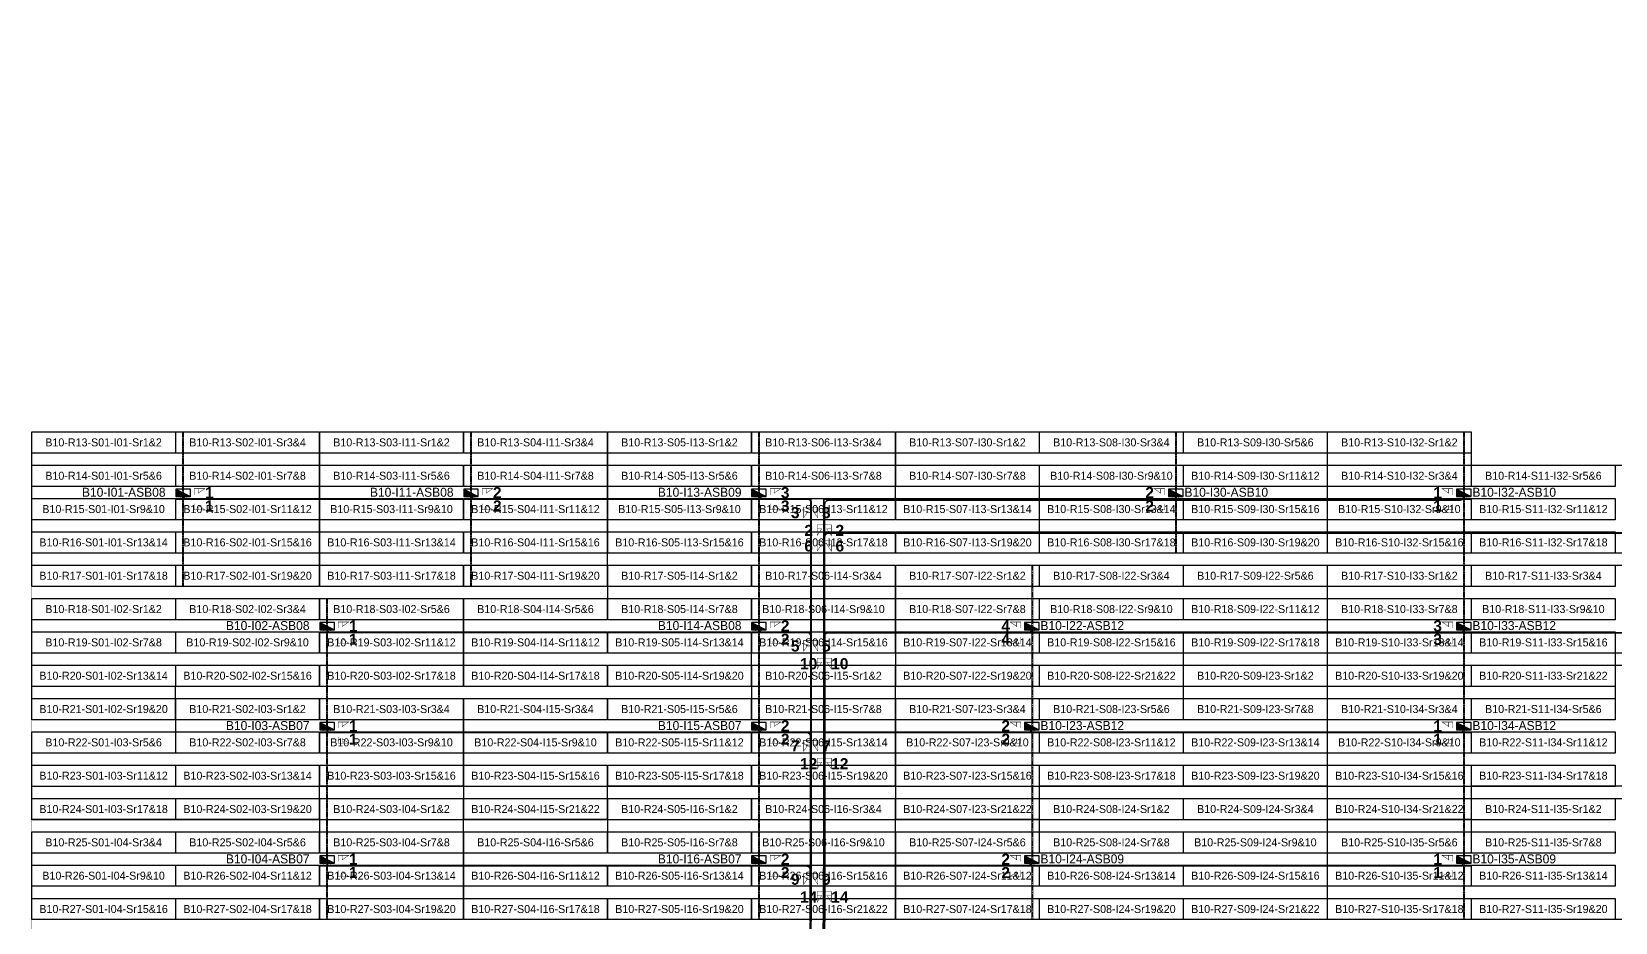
# Model space of a CAD drawing. Header units: metres. Extents: x 530797 to 531361, y 2674572 to 2674944.
# Drawn here: x 530797.1 to 531153.4, y 2674743.7 to 2674944.1 of the extents above; entities that cross this region are included whole.
import ezdxf
from ezdxf.enums import TextEntityAlignment as Align

# ---------------------------------------------------------------- set-up
doc = ezdxf.new("R2010")
doc.units = ezdxf.units.M
doc.linetypes.add('CENTER', pattern=[2, 1.25, -0.25, 0.25, -0.25])
doc.layers.add('Boundary-12.5 MW Block', color=6, linetype='Continuous', lineweight=9)
doc.layers.add('PILE', color=1, linetype='Continuous', lineweight=15)
for name, color, linetype in [('DC Trench BL-10', 40, 'Continuous'), ('E-Inverter Grouping', 2, 'Continuous'), ('Inverter Block-10', 7, 'Continuous'), ('LT Cable(AG) INV to LT Panel BL-10', 2, 'Continuous'), ('Messenger Wire Block-10 (Master Path)', 30, 'Continuous'), ('Messenger Wire Block-10 (MW Path)', 191, 'Continuous'), ('Messenger Wire Exc Link', 7, 'Continuous'), ('MMS Table Block-10', 8, 'Continuous'), ('Plan Line - DC BL-10', 40, 'Continuous'), ('Section Marking BL-10', 2, 'Continuous')]:
    doc.layers.add(name, color=color, linetype=linetype)
doc.styles.add('BoldTextStyle', font='arialbd.ttf')
doc.styles.get("Standard").update_dxf_attribs({"font": 'Adani Regular.ttf'})

# ---------------------------------------------------------------- blocks, each defined once
blk = doc.blocks.new('MMS Table (32.292 x 4.788)')
at = {"color": 0}
blk.add_lwpolyline([(0, -0.002), (0, 4.786), (32.292, 4.786), (32.292, -0.002)], close=True, dxfattribs=at)
at = {"color": 7}
blk.add_attdef('ID1', text='', height=1.8, dxfattribs=at).set_placement((16.146, 2.392), align=Align.MIDDLE_CENTER)
blk = doc.blocks.new('Inverter Block')
h = blk.add_hatch(color=0)
h.dxf.hatch_style = 1
h.paths.add_polyline_path([(-1.46, 2.27), (-1.46, 0.85), (1.46, 0.85)])
at = {"color": 0}
blk.add_lwpolyline([(1.46, 2.27), (-1.46, 2.27), (-1.46, 0.85), (1.46, 0.85)], close=True, dxfattribs=at)
blk.add_lwpolyline([(-1.46, 2.27), (1.46, 0.85)], dxfattribs=at)
at = {"layer": 'PILE'}
for centre in [(-0.61, 0.85), (0.61, 0.85)]:
    blk.add_circle(centre, 0.156, dxfattribs=at)
at = {"color": 7}
blk.add_attdef('ID', (-1.46, 3.01), '', height=1.8, dxfattribs=at)

msp = doc.modelspace()

# ---------------------------------------------------------------- linework, layer by layer
at = {"layer": 'Boundary-12.5 MW Block', "const_width": 0.05}
msp.add_lwpolyline([(531268.32, 2674781.79), (531185.74, 2674781.79), (531185.74, 2674579.29), (531088.56, 2674579.29), (531088.56, 2674571.79), (530797.14, 2674571.79), (530797.14, 2674854.08), (531120.96, 2674854.08), (531120.96, 2674846.58), (531185.74, 2674846.58), (531263.42, 2674846.58), (531263.42, 2674944.08), (531328.1, 2674944.08), (531328.1, 2674914.08), (531360.49, 2674914.08), (531360.49, 2674781.79)], close=True, dxfattribs=at)
at = {"layer": 'DC Trench BL-10', "color": 40, "const_width": 0.15}
for points in [[(530831.31, 2674854.08), (530831.02, 2674854.08), (530831.02, 2674819.29), (530831.31, 2674819.29)], [(530831.31, 2674854.08), (530831.02, 2674854.08), (530831.02, 2674819.29), (530831.31, 2674819.29)], [(530896.1, 2674854.08), (530895.8, 2674854.08), (530895.8, 2674819.29), (530896.1, 2674819.29)], [(530896.1, 2674854.08), (530895.8, 2674854.08), (530895.8, 2674819.29), (530896.1, 2674819.29)], [(530960.88, 2674854.08), (530960.58, 2674854.08), (530960.58, 2674744.29), (530960.88, 2674744.29)], [(530960.88, 2674854.08), (530960.58, 2674854.08), (530960.58, 2674744.29), (530960.88, 2674744.29)], [(531054.68, 2674854.08), (531054.38, 2674854.08), (531054.38, 2674826.79), (531054.68, 2674826.79)], [(531054.68, 2674854.08), (531054.38, 2674854.08), (531054.38, 2674826.79), (531054.68, 2674826.79)], [(531119.47, 2674854.08), (531119.17, 2674854.08), (531119.17, 2674744.29), (531119.47, 2674744.29)], [(531119.47, 2674854.08), (531119.17, 2674854.08), (531119.17, 2674744.29), (531119.47, 2674744.29)], [(531022.39, 2674824.08), (531022.09, 2674824.08), (531022.09, 2674744.29), (531022.39, 2674744.29)], [(531022.39, 2674824.08), (531022.09, 2674824.08), (531022.09, 2674744.29), (531022.39, 2674744.29)], [(530863.71, 2674816.58), (530863.41, 2674816.58), (530863.41, 2674744.29), (530863.71, 2674744.29)], [(530863.71, 2674816.58), (530863.41, 2674816.58), (530863.41, 2674744.29), (530863.71, 2674744.29)]]:
    msp.add_lwpolyline(points, close=True, dxfattribs=at)
at = {"layer": 'E-Inverter Grouping', "color": 3}
for points in [[(530861.82, 2674819.29), (530797.14, 2674819.29), (530797.14, 2674854.08), (530861.82, 2674854.08)], [(530926.6, 2674819.29), (530861.92, 2674819.29), (530861.92, 2674854.08), (530926.6, 2674854.08)], [(530926.7, 2674826.79), (530926.7, 2674854.08), (530991.39, 2674854.08), (530991.39, 2674839.08), (531023.78, 2674839.08), (531023.78, 2674826.79)], [(531088.56, 2674826.79), (531023.88, 2674826.79), (531023.88, 2674841.79), (530991.49, 2674841.79), (530991.49, 2674854.08), (531088.56, 2674854.08)], [(531088.66, 2674854.08), (531120.96, 2674854.08), (531120.96, 2674846.58), (531185.74, 2674846.58), (531185.74, 2674826.79), (531088.66, 2674826.79)], [(530926.7, 2674816.58), (530926.7, 2674824.08), (530991.39, 2674824.08), (530991.39, 2674804.29), (530959, 2674804.29), (530959, 2674796.79), (530894.31, 2674796.79), (530894.31, 2674816.58)], [(530797.14, 2674816.58), (530894.21, 2674816.58), (530894.21, 2674796.79), (530829.43, 2674796.79), (530829.43, 2674789.29), (530797.14, 2674789.29)], [(530894.21, 2674794.08), (530894.21, 2674774.29), (530861.82, 2674774.29), (530861.82, 2674766.79), (530797.14, 2674766.79), (530797.14, 2674786.58), (530829.53, 2674786.58), (530829.53, 2674794.08)], [(530861.92, 2674764.08), (530861.92, 2674771.58), (530894.21, 2674771.58), (530894.21, 2674744.29), (530797.14, 2674744.29), (530797.14, 2674764.08)]]:
    msp.add_lwpolyline(points, close=True, dxfattribs=at)
at = {"layer": 'E-Inverter Grouping'}
for points in [[(531088.56, 2674804.29), (531056.17, 2674804.29), (531056.17, 2674796.79), (530991.49, 2674796.79), (530991.49, 2674824.08), (531088.56, 2674824.08)], [(531185.74, 2674804.29), (531153.35, 2674804.29), (531153.35, 2674796.79), (531088.66, 2674796.79), (531088.66, 2674824.08), (531185.74, 2674824.08)], [(530991.39, 2674774.29), (530926.6, 2674774.29), (530926.6, 2674766.79), (530894.31, 2674766.79), (530894.31, 2674794.08), (530959.1, 2674794.08), (530959.1, 2674801.58), (530991.39, 2674801.58)], [(531088.56, 2674774.29), (531023.78, 2674774.29), (531023.78, 2674766.79), (530991.49, 2674766.79), (530991.49, 2674794.08), (531056.27, 2674794.08), (531056.27, 2674801.58), (531088.56, 2674801.58)], [(531185.74, 2674774.29), (531120.96, 2674774.29), (531120.96, 2674766.79), (531088.66, 2674766.79), (531088.66, 2674794.08), (531153.45, 2674794.08), (531153.45, 2674801.58), (531185.74, 2674801.58)], [(530991.39, 2674744.29), (530894.31, 2674744.29), (530894.31, 2674764.08), (530926.7, 2674764.08), (530926.7, 2674771.58), (530991.39, 2674771.58)], [(531088.56, 2674744.29), (530991.49, 2674744.29), (530991.49, 2674764.08), (531023.88, 2674764.08), (531023.88, 2674771.58), (531088.56, 2674771.58)], [(531185.74, 2674744.29), (531088.66, 2674744.29), (531088.66, 2674764.08), (531121.06, 2674764.08), (531121.06, 2674771.58), (531185.74, 2674771.58)]]:
    msp.add_lwpolyline(points, close=True, dxfattribs=at)
at = {"layer": 'LT Cable(AG) INV to LT Panel BL-10'}
for points in [[(530984.14, 2674725.64), (530981.45, 2674725.64, -0.167728), (530980.9, 2674725.83), (530979.45, 2674726.97, 0.103275), (530979.09, 2674727.04), (530973.3, 2674727.04, -0.414214), (530972.4, 2674727.94), (530972.4, 2674743.29, -0.021393), (530972.41, 2674743.37), (530972.45, 2674743.87, 0.021393), (530972.45, 2674743.95), (530972.45, 2674838.04, 0.414214), (530971.55, 2674838.94), (530832.07, 2674838.94, -0.414214), (530831.17, 2674839.84), (530831.17, 2674840.23)], [(530984.14, 2674725.67), (530981.46, 2674725.67, -0.167571), (530980.9, 2674725.86), (530979.46, 2674726.99, 0.103275), (530979.1, 2674727.07), (530973.33, 2674727.07, -0.414214), (530972.43, 2674727.97), (530972.43, 2674743.29, -0.021393), (530972.43, 2674743.36), (530972.48, 2674743.87, 0.021393), (530972.48, 2674743.95), (530972.48, 2674838.07, 0.414214), (530971.58, 2674838.97), (530896.85, 2674838.97, -0.414214), (530895.95, 2674839.87), (530895.95, 2674840.23)], [(530982.14, 2674725.69), (530981.47, 2674725.69, -0.167415), (530980.91, 2674725.88), (530979.46, 2674727.02, 0.103275), (530979.1, 2674727.09), (530973.35, 2674727.09, -0.414214), (530972.45, 2674727.99), (530972.45, 2674743.29, -0.021393), (530972.46, 2674743.36), (530972.5, 2674743.87, 0.021393), (530972.5, 2674743.95), (530972.5, 2674838.09, 0.414214), (530971.6, 2674838.99), (530961.63, 2674838.99, -0.414214), (530960.73, 2674839.89), (530960.73, 2674840.23)], [(530984.14, 2674725.59), (530981.44, 2674725.59, -0.168044), (530980.88, 2674725.78), (530979.44, 2674726.92, 0.103275), (530979.08, 2674726.99), (530973.25, 2674726.99, -0.414214), (530972.35, 2674727.89), (530972.35, 2674743.29, -0.021393), (530972.36, 2674743.37), (530972.4, 2674743.87, 0.021393), (530972.4, 2674743.95), (530972.4, 2674807.99, 0.414214), (530971.5, 2674808.89), (530864.46, 2674808.89, -0.414214), (530863.56, 2674809.79), (530863.56, 2674810.23)], [(530984.14, 2674725.62), (530981.44, 2674725.62, -0.167886), (530980.89, 2674725.81), (530979.45, 2674726.94, 0.103275), (530979.09, 2674727.02), (530973.28, 2674727.02, -0.414214), (530972.38, 2674727.92), (530972.38, 2674743.29, -0.021393), (530972.38, 2674743.37), (530972.43, 2674743.87, 0.021393), (530972.43, 2674743.95), (530972.43, 2674808.02, 0.414214), (530971.53, 2674808.92), (530961.63, 2674808.92, -0.414214), (530960.73, 2674809.82), (530960.73, 2674810.23)], [(530986.29, 2674725.54), (530981.42, 2674725.54, -0.168363), (530980.87, 2674725.74), (530979.43, 2674726.87, 0.103275), (530979.07, 2674726.94), (530973.2, 2674726.94, -0.414214), (530972.3, 2674727.84), (530972.3, 2674743.29, -0.021393), (530972.31, 2674743.37), (530972.35, 2674743.88, 0.021393), (530972.35, 2674743.95), (530972.35, 2674785.44, 0.414214), (530971.45, 2674786.34), (530864.46, 2674786.34, -0.414214), (530863.56, 2674787.24), (530863.56, 2674787.73)], [(530986.29, 2674725.57), (530981.43, 2674725.57, -0.168203), (530980.87, 2674725.76), (530979.44, 2674726.89, 0.103275), (530979.08, 2674726.97), (530973.23, 2674726.97, -0.414214), (530972.33, 2674727.87), (530972.33, 2674743.29, -0.021393), (530972.33, 2674743.37), (530972.38, 2674743.88, 0.021393), (530972.38, 2674743.95), (530972.38, 2674785.47, 0.414214), (530971.48, 2674786.37), (530961.63, 2674786.37, -0.414214), (530960.73, 2674787.27), (530960.73, 2674787.73)], [(530986.29, 2674725.49), (530981.41, 2674725.49, -0.168686), (530980.85, 2674725.69), (530979.42, 2674726.82, 0.103275), (530979.06, 2674726.89), (530973.15, 2674726.89, -0.414214), (530972.25, 2674727.79), (530972.25, 2674743.3, -0.021393), (530972.26, 2674743.37), (530972.3, 2674743.88, 0.021393), (530972.3, 2674743.96), (530972.3, 2674755.39, 0.414214), (530971.4, 2674756.29), (530864.46, 2674756.29, -0.414214), (530863.56, 2674757.19), (530863.56, 2674757.73)], [(530986.29, 2674725.52), (530981.42, 2674725.52, -0.168524), (530980.86, 2674725.71), (530979.43, 2674726.84, 0.103275), (530979.07, 2674726.92), (530973.18, 2674726.92, -0.414214), (530972.28, 2674727.82), (530972.28, 2674743.29, -0.021393), (530972.28, 2674743.37), (530972.33, 2674743.88, 0.021393), (530972.33, 2674743.95), (530972.33, 2674755.42, 0.414214), (530971.43, 2674756.32), (530961.63, 2674756.32, -0.414214), (530960.73, 2674757.22), (530960.73, 2674757.73)], [(530981.94, 2674725.63), (530982.33, 2674726.14, 0.164098), (530982.52, 2674726.69), (530982.52, 2674730.17, 0.214019), (530982.21, 2674730.84), (530975.5, 2674736.82, -0.214019), (530975.2, 2674737.49), (530975.2, 2674743.29, -0.0289), (530975.2, 2674743.39), (530975.26, 2674743.87, 0.0289), (530975.27, 2674743.97), (530975.27, 2674755.63, -0.414214), (530976.17, 2674756.53), (531021.24, 2674756.53, 0.414214), (531022.14, 2674757.43), (531022.14, 2674757.73)], [(530981.96, 2674725.62), (530982.36, 2674726.13, 0.164098), (530982.54, 2674726.68), (530982.54, 2674730.18, 0.214019), (530982.24, 2674730.85), (530975.53, 2674736.83, -0.214019), (530975.22, 2674737.5), (530975.22, 2674743.29, -0.0289), (530975.23, 2674743.39), (530975.29, 2674743.87, 0.0289), (530975.29, 2674743.97), (530975.29, 2674755.6, -0.414214), (530976.19, 2674756.5), (531118.42, 2674756.5, 0.414214), (531119.32, 2674757.4), (531119.32, 2674757.73)]]:
    msp.add_lwpolyline(points, format="xyb", dxfattribs=at)
at = {"layer": 'LT Cable(AG) INV to LT Panel BL-10', "color": 5}
for points in [[(530987.18, 2674726.31), (530983.72, 2674726.31, -0.414214), (530982.82, 2674727.21), (530982.82, 2674730.31, 0.214019), (530982.51, 2674730.98), (530975.8, 2674736.96, -0.214019), (530975.5, 2674737.63), (530975.5, 2674743.27, -0.0289), (530975.5, 2674743.37), (530975.56, 2674743.85, 0.0289), (530975.57, 2674743.96), (530975.57, 2674837.83, -0.414214), (530976.47, 2674838.73), (531053.63, 2674838.73, 0.414214), (531054.53, 2674839.63), (531054.53, 2674840.23)], [(530987.18, 2674726.34), (530983.74, 2674726.34, -0.414214), (530982.84, 2674727.24), (530982.84, 2674730.32, 0.214019), (530982.54, 2674730.99), (530975.83, 2674736.97, -0.214019), (530975.52, 2674737.64), (530975.52, 2674743.27, -0.0289), (530975.53, 2674743.37), (530975.59, 2674743.85, 0.0289), (530975.59, 2674743.95), (530975.59, 2674837.8, -0.414214), (530976.49, 2674838.7), (531118.42, 2674838.7, 0.414214), (531119.32, 2674839.6), (531119.32, 2674840.23)], [(530985.24, 2674726.23), (530983.62, 2674726.21, -0.414214), (530982.72, 2674727.11), (530982.72, 2674730.26, 0.214019), (530982.41, 2674730.93), (530975.7, 2674736.91, -0.214019), (530975.4, 2674737.58), (530975.4, 2674743.28, -0.0289), (530975.4, 2674743.38), (530975.46, 2674743.86, 0.0289), (530975.47, 2674743.96), (530975.47, 2674830.43, -0.414214), (530976.37, 2674831.33), (531186.69, 2674831.33, -0.140439)], [(530985.24, 2674726.25), (530983.64, 2674726.24, -0.414214), (530982.74, 2674727.14), (530982.74, 2674730.27, 0.214019), (530982.44, 2674730.94), (530975.73, 2674736.92, -0.214019), (530975.42, 2674737.59), (530975.42, 2674743.27, -0.0289), (530975.43, 2674743.38), (530975.49, 2674743.86, 0.0289), (530975.49, 2674743.96), (530975.49, 2674830.4, -0.414214), (530976.39, 2674831.3), (531186.69, 2674831.3, -0.140439)], [(530987.18, 2674726.26), (530983.67, 2674726.26, -0.414214), (530982.77, 2674727.16), (530982.77, 2674730.28, 0.214019), (530982.46, 2674730.96), (530975.75, 2674736.93, -0.214019), (530975.45, 2674737.61), (530975.45, 2674743.27, -0.0289), (530975.45, 2674743.38), (530975.51, 2674743.86, 0.0289), (530975.52, 2674743.96), (530975.52, 2674830.38, -0.414214), (530976.42, 2674831.28), (531186.68, 2674831.28, -0.140439)], [(530987.18, 2674726.29), (530983.69, 2674726.29, -0.414214), (530982.79, 2674727.19), (530982.79, 2674730.29, 0.214019), (530982.49, 2674730.97), (530975.78, 2674736.94, -0.214019), (530975.47, 2674737.62), (530975.47, 2674743.27, -0.0289), (530975.48, 2674743.37), (530975.54, 2674743.85, 0.0289), (530975.54, 2674743.96), (530975.54, 2674830.35, -0.414214), (530976.44, 2674831.25), (531186.67, 2674831.25, -0.140439)], [(530983.17, 2674726.19, -0.301586), (530982.62, 2674727.01), (530982.62, 2674730.22, 0.214019), (530982.31, 2674730.89), (530975.6, 2674736.87, -0.214019), (530975.3, 2674737.54), (530975.3, 2674743.28, -0.0289), (530975.3, 2674743.38), (530975.36, 2674743.86, 0.0289), (530975.37, 2674743.97), (530975.37, 2674808.03, -0.414214), (530976.27, 2674808.93), (531021.24, 2674808.93, 0.414214), (531022.14, 2674809.83), (531022.14, 2674810.23)], [(530983.17, 2674726.22, -0.293328), (530982.64, 2674727.04), (530982.64, 2674730.23, 0.214019), (530982.34, 2674730.9), (530975.63, 2674736.88, -0.214019), (530975.32, 2674737.55), (530975.32, 2674743.28, -0.0289), (530975.33, 2674743.38), (530975.39, 2674743.86, 0.0289), (530975.39, 2674743.97), (530975.39, 2674808, -0.414214), (530976.29, 2674808.9), (531118.42, 2674808.9, 0.414214), (531119.32, 2674809.8), (531119.32, 2674810.23)], [(530985.24, 2674726.18), (530983.57, 2674726.16, -0.414214), (530982.67, 2674727.06), (530982.67, 2674730.24, 0.214019), (530982.36, 2674730.91), (530975.65, 2674736.89, -0.214019), (530975.35, 2674737.56), (530975.35, 2674743.28, -0.0289), (530975.35, 2674743.38), (530975.41, 2674743.86, 0.0289), (530975.42, 2674743.97), (530975.42, 2674807.98, -0.414214), (530976.32, 2674808.88), (531186.71, 2674808.88, -0.140439)], [(530985.24, 2674726.2), (530983.59, 2674726.19, -0.414214), (530982.69, 2674727.09), (530982.69, 2674730.25, 0.214019), (530982.39, 2674730.92), (530975.68, 2674736.9, -0.214019), (530975.37, 2674737.57), (530975.37, 2674743.28, -0.0289), (530975.38, 2674743.38), (530975.44, 2674743.86, 0.0289), (530975.44, 2674743.96), (530975.44, 2674807.95, -0.414214), (530976.34, 2674808.85), (531186.7, 2674808.85, -0.140439)], [(530983.17, 2674726.12, -0.317911), (530982.57, 2674726.96), (530982.57, 2674730.19, 0.214019), (530982.26, 2674730.87), (530975.55, 2674736.84, -0.214019), (530975.25, 2674737.52), (530975.25, 2674743.28, -0.0289), (530975.25, 2674743.39), (530975.31, 2674743.87, 0.0289), (530975.32, 2674743.97), (530975.32, 2674785.58, -0.414214), (530976.22, 2674786.48), (531021.24, 2674786.48, 0.414214), (531022.14, 2674787.38), (531022.14, 2674787.73)], [(530983.17, 2674726.15, -0.309777), (530982.59, 2674726.99), (530982.59, 2674730.21, 0.214019), (530982.29, 2674730.88), (530975.58, 2674736.86, -0.214019), (530975.27, 2674737.53), (530975.27, 2674743.28, -0.0289), (530975.28, 2674743.39), (530975.34, 2674743.87, 0.0289), (530975.34, 2674743.97), (530975.34, 2674785.55, -0.414214), (530976.24, 2674786.45), (531118.42, 2674786.45, 0.414214), (531119.32, 2674787.35), (531119.32, 2674787.73)]]:
    msp.add_lwpolyline(points, format="xyb", dxfattribs=at)
at = {"layer": 'Messenger Wire Block-10 (Master Path)'}
for points in [[(530829.53, 2674838.88), (530972.39, 2674838.88)], [(530972.39, 2674743.91), (530972.39, 2674838.88)], [(530975.42, 2674743.91), (530975.42, 2674838.88)], [(530975.42, 2674838.88), (531120.96, 2674838.88)], [(530975.42, 2674831.38), (531186.97, 2674831.38)], [(530861.92, 2674808.88), (530972.39, 2674808.88)], [(530975.42, 2674808.88), (531186.97, 2674808.88)], [(530861.92, 2674786.38), (530972.39, 2674786.38)], [(530975.42, 2674786.38), (531120.96, 2674786.38)], [(530861.92, 2674756.38), (530972.39, 2674756.38)], [(530975.42, 2674756.38), (531120.96, 2674756.38)]]:
    msp.add_lwpolyline(points, dxfattribs=at)
at = {"layer": 'Messenger Wire Block-10 (MW Path)', "const_width": 0.1}
for points in [[(530829.53, 2674838.88), (530972.39, 2674838.88)], [(530972.64, 2674743.91), (530972.64, 2674838.88)], [(530975.17, 2674743.91), (530975.17, 2674838.88)], [(530975.42, 2674838.88), (531120.96, 2674838.88)], [(530975.42, 2674831.38), (531186.97, 2674831.38)], [(530861.92, 2674808.88), (530972.39, 2674808.88)], [(530975.42, 2674808.88), (531186.97, 2674808.88)], [(530975.67, 2674743.91), (530975.67, 2674808.88)], [(530861.92, 2674786.38), (530972.39, 2674786.38)], [(530975.42, 2674786.38), (531120.96, 2674786.38)], [(530861.92, 2674756.38), (530972.39, 2674756.38)], [(530972.14, 2674743.91), (530972.14, 2674756.38)], [(530975.42, 2674756.38), (531120.96, 2674756.38)]]:
    msp.add_lwpolyline(points, dxfattribs=at)
at = {"layer": 'Messenger Wire Exc Link'}
for points in [[(530972.34, 2674743.33), (530972.39, 2674743.91)], [(530975.35, 2674743.33), (530975.42, 2674743.91)]]:
    msp.add_lwpolyline(points, dxfattribs=at)
at = {"layer": 'Plan Line - DC BL-10', "color": 6, "linetype": 'CENTER'}
for points in [[(530831.17, 2674854.08), (530831.17, 2674819.29)], [(530895.95, 2674854.08), (530895.95, 2674819.29)], [(530960.73, 2674854.08), (530960.73, 2674744.29)], [(531054.53, 2674854.08), (531054.53, 2674826.79)], [(531119.32, 2674854.08), (531119.32, 2674744.29)], [(531022.24, 2674824.08), (531022.24, 2674744.29)], [(530863.56, 2674816.58), (530863.56, 2674744.29)]]:
    msp.add_lwpolyline(points, dxfattribs=at)
at = {"layer": 'Section Marking BL-10', "color": 94, "lineweight": 35, "true_color": 0x00a500, "const_width": 0.1}
for points in [[(530833.67, 2674839.88), (530833.67, 2674841.27), (530836.07, 2674841.27), (530834.59, 2674840.26), (530834.59, 2674841.27)], [(530898.45, 2674839.88), (530898.45, 2674841.27), (530900.85, 2674841.27), (530899.37, 2674840.26), (530899.37, 2674841.27)], [(530963.23, 2674839.88), (530963.23, 2674841.27), (530965.63, 2674841.27), (530964.15, 2674840.26), (530964.15, 2674841.27)], [(531052.03, 2674839.88), (531052.03, 2674841.27), (531049.63, 2674841.27), (531051.11, 2674840.26), (531051.11, 2674841.27)], [(531116.82, 2674839.88), (531116.82, 2674841.27), (531114.42, 2674841.27), (531115.9, 2674840.26), (531115.9, 2674841.27)], [(530833.67, 2674837.88), (530833.67, 2674836.49), (530836.07, 2674836.49), (530834.59, 2674837.5), (530834.59, 2674836.49)], [(530898.45, 2674837.88), (530898.45, 2674836.49), (530900.85, 2674836.49), (530899.37, 2674837.5), (530899.37, 2674836.49)], [(530963.23, 2674837.88), (530963.23, 2674836.49), (530965.63, 2674836.49), (530964.15, 2674837.5), (530964.15, 2674836.49)], [(530972.19, 2674837.13), (530970.8, 2674837.13), (530970.8, 2674834.73), (530971.81, 2674836.21), (530970.8, 2674836.21)], [(530972.59, 2674837.13), (530973.98, 2674837.13), (530973.98, 2674834.73), (530972.97, 2674836.21), (530973.98, 2674836.21)], [(531052.03, 2674837.88), (531052.03, 2674836.49), (531049.63, 2674836.49), (531051.11, 2674837.5), (531051.11, 2674836.49)], [(531116.82, 2674837.88), (531116.82, 2674836.49), (531114.42, 2674836.49), (531115.9, 2674837.5), (531115.9, 2674836.49)], [(530975.22, 2674833.13), (530973.83, 2674833.13), (530973.83, 2674830.73), (530974.84, 2674832.21), (530973.83, 2674832.21)], [(530975.62, 2674833.13), (530977.01, 2674833.13), (530977.01, 2674830.73), (530976, 2674832.21), (530977.01, 2674832.21)], [(530975.22, 2674829.63), (530973.83, 2674829.63), (530973.83, 2674827.23), (530974.84, 2674828.71), (530973.83, 2674828.71)], [(530975.62, 2674829.63), (530977.01, 2674829.63), (530977.01, 2674827.23), (530976, 2674828.71), (530977.01, 2674828.71)], [(530866.06, 2674809.88), (530866.06, 2674811.27), (530868.46, 2674811.27), (530866.98, 2674810.26), (530866.98, 2674811.27)], [(530963.23, 2674809.88), (530963.23, 2674811.27), (530965.63, 2674811.27), (530964.15, 2674810.26), (530964.15, 2674811.27)], [(531019.64, 2674809.88), (531019.64, 2674811.27), (531017.24, 2674811.27), (531018.72, 2674810.26), (531018.72, 2674811.27)], [(531116.82, 2674809.88), (531116.82, 2674811.27), (531114.42, 2674811.27), (531115.9, 2674810.26), (531115.9, 2674811.27)], [(530866.06, 2674807.88), (530866.06, 2674806.49), (530868.46, 2674806.49), (530866.98, 2674807.5), (530866.98, 2674806.49)], [(530963.23, 2674807.88), (530963.23, 2674806.49), (530965.63, 2674806.49), (530964.15, 2674807.5), (530964.15, 2674806.49)], [(530972.19, 2674807.13), (530970.8, 2674807.13), (530970.8, 2674804.73), (530971.81, 2674806.21), (530970.8, 2674806.21)], [(530972.59, 2674807.13), (530973.98, 2674807.13), (530973.98, 2674804.73), (530972.97, 2674806.21), (530973.98, 2674806.21)], [(531019.64, 2674807.88), (531019.64, 2674806.49), (531017.24, 2674806.49), (531018.72, 2674807.5), (531018.72, 2674806.49)], [(531116.82, 2674807.88), (531116.82, 2674806.49), (531114.42, 2674806.49), (531115.9, 2674807.5), (531115.9, 2674806.49)], [(530975.22, 2674803.13), (530973.83, 2674803.13), (530973.83, 2674800.73), (530974.84, 2674802.21), (530973.83, 2674802.21)], [(530975.62, 2674803.13), (530977.01, 2674803.13), (530977.01, 2674800.73), (530976, 2674802.21), (530977.01, 2674802.21)], [(530866.06, 2674787.38), (530866.06, 2674788.77), (530868.46, 2674788.77), (530866.98, 2674787.76), (530866.98, 2674788.77)], [(530963.23, 2674787.38), (530963.23, 2674788.77), (530965.63, 2674788.77), (530964.15, 2674787.76), (530964.15, 2674788.77)], [(531019.64, 2674787.38), (531019.64, 2674788.77), (531017.24, 2674788.77), (531018.72, 2674787.76), (531018.72, 2674788.77)], [(531116.82, 2674787.38), (531116.82, 2674788.77), (531114.42, 2674788.77), (531115.9, 2674787.76), (531115.9, 2674788.77)], [(530866.06, 2674785.38), (530866.06, 2674783.99), (530868.46, 2674783.99), (530866.98, 2674785), (530866.98, 2674783.99)], [(530963.23, 2674785.38), (530963.23, 2674783.99), (530965.63, 2674783.99), (530964.15, 2674785), (530964.15, 2674783.99)], [(530972.19, 2674784.63), (530970.8, 2674784.63), (530970.8, 2674782.23), (530971.81, 2674783.71), (530970.8, 2674783.71)], [(530972.59, 2674784.63), (530973.98, 2674784.63), (530973.98, 2674782.23), (530972.97, 2674783.71), (530973.98, 2674783.71)], [(531019.64, 2674785.38), (531019.64, 2674783.99), (531017.24, 2674783.99), (531018.72, 2674785), (531018.72, 2674783.99)], [(531116.82, 2674785.38), (531116.82, 2674783.99), (531114.42, 2674783.99), (531115.9, 2674785), (531115.9, 2674783.99)], [(530975.22, 2674780.63), (530973.83, 2674780.63), (530973.83, 2674778.23), (530974.84, 2674779.71), (530973.83, 2674779.71)], [(530975.62, 2674780.63), (530977.01, 2674780.63), (530977.01, 2674778.23), (530976, 2674779.71), (530977.01, 2674779.71)], [(530866.06, 2674757.38), (530866.06, 2674758.77), (530868.46, 2674758.77), (530866.98, 2674757.76), (530866.98, 2674758.77)], [(530963.23, 2674757.38), (530963.23, 2674758.77), (530965.63, 2674758.77), (530964.15, 2674757.76), (530964.15, 2674758.77)], [(531019.64, 2674757.38), (531019.64, 2674758.77), (531017.24, 2674758.77), (531018.72, 2674757.76), (531018.72, 2674758.77)], [(531116.82, 2674757.38), (531116.82, 2674758.77), (531114.42, 2674758.77), (531115.9, 2674757.76), (531115.9, 2674758.77)], [(530866.06, 2674755.38), (530866.06, 2674753.99), (530868.46, 2674753.99), (530866.98, 2674755), (530866.98, 2674753.99)], [(530963.23, 2674755.38), (530963.23, 2674753.99), (530965.63, 2674753.99), (530964.15, 2674755), (530964.15, 2674753.99)], [(530972.19, 2674754.63), (530970.8, 2674754.63), (530970.8, 2674752.23), (530971.81, 2674753.71), (530970.8, 2674753.71)], [(530972.59, 2674754.63), (530973.98, 2674754.63), (530973.98, 2674752.23), (530972.97, 2674753.71), (530973.98, 2674753.71)], [(531019.64, 2674755.38), (531019.64, 2674753.99), (531017.24, 2674753.99), (531018.72, 2674755), (531018.72, 2674753.99)], [(531116.82, 2674755.38), (531116.82, 2674753.99), (531114.42, 2674753.99), (531115.9, 2674755), (531115.9, 2674753.99)], [(530975.22, 2674750.63), (530973.83, 2674750.63), (530973.83, 2674748.23), (530974.84, 2674749.71), (530973.83, 2674749.71)], [(530975.62, 2674750.63), (530977.01, 2674750.63), (530977.01, 2674748.23), (530976, 2674749.71), (530977.01, 2674749.71)]]:
    msp.add_lwpolyline(points, dxfattribs=at)

# ---------------------------------------------------------------- block references
at = {"layer": 'Inverter Block-10'}
ref = msp.add_blockref('Inverter Block', (530831.17, 2674838.57), dxfattribs=dict(at, xscale=1.124999999976148, yscale=1.124999999976148, zscale=1.124999999976148))
ref.add_attrib('ID', 'B10-I01-ASB08', (530808.42, 2674839.45), dxfattribs={"layer": '0', "color": 7, "height": 2.025})
ref = msp.add_blockref('Inverter Block', (530895.95, 2674838.57), dxfattribs=dict(at, xscale=1.124999999976148, yscale=1.124999999976148, zscale=1.124999999976148))
ref.add_attrib('ID', 'B10-I11-ASB08', (530873.21, 2674839.45), dxfattribs={"layer": '0', "color": 7, "height": 2.025})
ref = msp.add_blockref('Inverter Block', (530960.73, 2674838.57), dxfattribs=dict(at, xscale=1.124999999976148, yscale=1.124999999976148, zscale=1.124999999976148))
ref.add_attrib('ID', 'B10-I13-ASB09', (530937.99, 2674839.45), dxfattribs={"layer": '0', "color": 7, "height": 2.025})
ref = msp.add_blockref('Inverter Block', (531054.53, 2674838.57), dxfattribs=dict(at, xscale=1.124999999976148, yscale=1.124999999976148, zscale=1.124999999976148))
ref.add_attrib('ID', 'B10-I30-ASB10', (531056.46, 2674839.45), dxfattribs={"layer": '0', "color": 7, "height": 2.025})
ref = msp.add_blockref('Inverter Block', (531119.32, 2674838.57), dxfattribs=dict(at, xscale=1.124999999976148, yscale=1.124999999976148, zscale=1.124999999976148))
ref.add_attrib('ID', 'B10-I32-ASB10', (531121.24, 2674839.45), dxfattribs={"layer": '0', "color": 7, "height": 2.025})
ref = msp.add_blockref('Inverter Block', (530863.56, 2674808.57), dxfattribs=dict(at, xscale=1.124999999976148, yscale=1.124999999976148, zscale=1.124999999976148))
ref.add_attrib('ID', 'B10-I02-ASB08', (530840.81, 2674809.45), dxfattribs={"layer": '0', "color": 7, "height": 2.025})
ref = msp.add_blockref('Inverter Block', (530960.73, 2674808.57), dxfattribs=dict(at, xscale=1.124999999976148, yscale=1.124999999976148, zscale=1.124999999976148))
ref.add_attrib('ID', 'B10-I14-ASB08', (530937.99, 2674809.45), dxfattribs={"layer": '0', "color": 7, "height": 2.025})
ref = msp.add_blockref('Inverter Block', (531022.14, 2674808.57), dxfattribs=dict(at, xscale=1.124999999976148, yscale=1.124999999976148, zscale=1.124999999976148))
ref.add_attrib('ID', 'B10-I22-ASB12', (531024.06, 2674809.45), dxfattribs={"layer": '0', "color": 7, "height": 2.025})
ref = msp.add_blockref('Inverter Block', (531119.32, 2674808.57), dxfattribs=dict(at, xscale=1.124999999976148, yscale=1.124999999976148, zscale=1.124999999976148))
ref.add_attrib('ID', 'B10-I33-ASB12', (531121.24, 2674809.45), dxfattribs={"layer": '0', "color": 7, "height": 2.025})
ref = msp.add_blockref('Inverter Block', (530863.56, 2674786.07), dxfattribs=dict(at, xscale=1.124999999976148, yscale=1.124999999976148, zscale=1.124999999976148))
ref.add_attrib('ID', 'B10-I03-ASB07', (530840.81, 2674786.95), dxfattribs={"layer": '0', "color": 7, "height": 2.025})
ref = msp.add_blockref('Inverter Block', (530960.73, 2674786.07), dxfattribs=dict(at, xscale=1.124999999976148, yscale=1.124999999976148, zscale=1.124999999976148))
ref.add_attrib('ID', 'B10-I15-ASB07', (530937.99, 2674786.95), dxfattribs={"layer": '0', "color": 7, "height": 2.025})
ref = msp.add_blockref('Inverter Block', (531022.14, 2674786.07), dxfattribs=dict(at, xscale=1.124999999976148, yscale=1.124999999976148, zscale=1.124999999976148))
ref.add_attrib('ID', 'B10-I23-ASB12', (531024.06, 2674786.95), dxfattribs={"layer": '0', "color": 7, "height": 2.025})
ref = msp.add_blockref('Inverter Block', (531119.32, 2674786.07), dxfattribs=dict(at, xscale=1.124999999976148, yscale=1.124999999976148, zscale=1.124999999976148))
ref.add_attrib('ID', 'B10-I34-ASB12', (531121.24, 2674786.95), dxfattribs={"layer": '0', "color": 7, "height": 2.025})
ref = msp.add_blockref('Inverter Block', (530863.56, 2674756.07), dxfattribs=dict(at, xscale=1.124999999976148, yscale=1.124999999976148, zscale=1.124999999976148))
ref.add_attrib('ID', 'B10-I04-ASB07', (530840.81, 2674756.95), dxfattribs={"layer": '0', "color": 7, "height": 2.025})
ref = msp.add_blockref('Inverter Block', (530960.73, 2674756.07), dxfattribs=dict(at, xscale=1.124999999976148, yscale=1.124999999976148, zscale=1.124999999976148))
ref.add_attrib('ID', 'B10-I16-ASB07', (530937.99, 2674756.95), dxfattribs={"layer": '0', "color": 7, "height": 2.025})
ref = msp.add_blockref('Inverter Block', (531022.14, 2674756.07), dxfattribs=dict(at, xscale=1.124999999976148, yscale=1.124999999976148, zscale=1.124999999976148))
ref.add_attrib('ID', 'B10-I24-ASB09', (531024.06, 2674756.95), dxfattribs={"layer": '0', "color": 7, "height": 2.025})
ref = msp.add_blockref('Inverter Block', (531119.32, 2674756.07), dxfattribs=dict(at, xscale=1.124999999976148, yscale=1.124999999976148, zscale=1.124999999976148))
ref.add_attrib('ID', 'B10-I35-ASB09', (531121.24, 2674756.95), dxfattribs={"layer": '0', "color": 7, "height": 2.025})
at = {"layer": 'MMS Table Block-10'}
for p, values in [((530797.14, 2674849.29), {'ID1': 'B10-R13-S01-I01-Sr1&2'}), ((530829.53, 2674849.29), {'ID1': 'B10-R13-S02-I01-Sr3&4'}), ((530861.92, 2674849.29), {'ID1': 'B10-R13-S03-I11-Sr1&2'}), ((530894.31, 2674849.29), {'ID1': 'B10-R13-S04-I11-Sr3&4'}), ((530926.7, 2674849.29), {'ID1': 'B10-R13-S05-I13-Sr1&2'}), ((530959.1, 2674849.29), {'ID1': 'B10-R13-S06-I13-Sr3&4'}), ((530991.49, 2674849.29), {'ID1': 'B10-R13-S07-I30-Sr1&2'}), ((531023.88, 2674849.29), {'ID1': 'B10-R13-S08-I30-Sr3&4'}), ((531056.27, 2674849.29), {'ID1': 'B10-R13-S09-I30-Sr5&6'}), ((531088.66, 2674849.29), {'ID1': 'B10-R13-S10-I32-Sr1&2'}), ((530797.14, 2674841.79), {'ID1': 'B10-R14-S01-I01-Sr5&6'}), ((530829.53, 2674841.79), {'ID1': 'B10-R14-S02-I01-Sr7&8'}), ((530861.92, 2674841.79), {'ID1': 'B10-R14-S03-I11-Sr5&6'}), ((530894.31, 2674841.79), {'ID1': 'B10-R14-S04-I11-Sr7&8'}), ((530926.7, 2674841.79), {'ID1': 'B10-R14-S05-I13-Sr5&6'}), ((530959.1, 2674841.79), {'ID1': 'B10-R14-S06-I13-Sr7&8'}), ((530991.49, 2674841.79), {'ID1': 'B10-R14-S07-I30-Sr7&8'}), ((531023.88, 2674841.79), {'ID1': 'B10-R14-S08-I30-Sr9&10'}), ((531056.27, 2674841.79), {'ID1': 'B10-R14-S09-I30-Sr11&12'}), ((531088.66, 2674841.79), {'ID1': 'B10-R14-S10-I32-Sr3&4'}), ((531121.06, 2674841.79), {'ID1': 'B10-R14-S11-I32-Sr5&6'}), ((530797.14, 2674834.29), {'ID1': 'B10-R15-S01-I01-Sr9&10'}), ((530829.53, 2674834.29), {'ID1': 'B10-R15-S02-I01-Sr11&12'}), ((530861.92, 2674834.29), {'ID1': 'B10-R15-S03-I11-Sr9&10'}), ((530894.31, 2674834.29), {'ID1': 'B10-R15-S04-I11-Sr11&12'}), ((530926.7, 2674834.29), {'ID1': 'B10-R15-S05-I13-Sr9&10'}), ((530959.1, 2674834.29), {'ID1': 'B10-R15-S06-I13-Sr11&12'}), ((530991.49, 2674834.29), {'ID1': 'B10-R15-S07-I13-Sr13&14'}), ((531023.88, 2674834.29), {'ID1': 'B10-R15-S08-I30-Sr13&14'}), ((531056.27, 2674834.29), {'ID1': 'B10-R15-S09-I30-Sr15&16'}), ((531088.66, 2674834.29), {'ID1': 'B10-R15-S10-I32-Sr9&10'}), ((531121.06, 2674834.29), {'ID1': 'B10-R15-S11-I32-Sr11&12'}), ((530797.14, 2674826.79), {'ID1': 'B10-R16-S01-I01-Sr13&14'}), ((530829.53, 2674826.79), {'ID1': 'B10-R16-S02-I01-Sr15&16'}), ((530861.92, 2674826.79), {'ID1': 'B10-R16-S03-I11-Sr13&14'}), ((530894.31, 2674826.79), {'ID1': 'B10-R16-S04-I11-Sr15&16'}), ((530926.7, 2674826.79), {'ID1': 'B10-R16-S05-I13-Sr15&16'}), ((530959.1, 2674826.79), {'ID1': 'B10-R16-S06-I13-Sr17&18'}), ((530991.49, 2674826.79), {'ID1': 'B10-R16-S07-I13-Sr19&20'}), ((531023.88, 2674826.79), {'ID1': 'B10-R16-S08-I30-Sr17&18'}), ((531056.27, 2674826.79), {'ID1': 'B10-R16-S09-I30-Sr19&20'}), ((531088.66, 2674826.79), {'ID1': 'B10-R16-S10-I32-Sr15&16'}), ((531121.06, 2674826.79), {'ID1': 'B10-R16-S11-I32-Sr17&18'}), ((530797.14, 2674819.29), {'ID1': 'B10-R17-S01-I01-Sr17&18'}), ((530829.53, 2674819.29), {'ID1': 'B10-R17-S02-I01-Sr19&20'}), ((530861.92, 2674819.29), {'ID1': 'B10-R17-S03-I11-Sr17&18'}), ((530894.31, 2674819.29), {'ID1': 'B10-R17-S04-I11-Sr19&20'}), ((530926.7, 2674819.29), {'ID1': 'B10-R17-S05-I14-Sr1&2'}), ((530959.1, 2674819.29), {'ID1': 'B10-R17-S06-I14-Sr3&4'}), ((530991.49, 2674819.29), {'ID1': 'B10-R17-S07-I22-Sr1&2'}), ((531023.88, 2674819.29), {'ID1': 'B10-R17-S08-I22-Sr3&4'}), ((531056.27, 2674819.29), {'ID1': 'B10-R17-S09-I22-Sr5&6'}), ((531088.66, 2674819.29), {'ID1': 'B10-R17-S10-I33-Sr1&2'}), ((531121.06, 2674819.29), {'ID1': 'B10-R17-S11-I33-Sr3&4'}), ((530797.14, 2674811.79), {'ID1': 'B10-R18-S01-I02-Sr1&2'}), ((530829.53, 2674811.79), {'ID1': 'B10-R18-S02-I02-Sr3&4'}), ((530861.92, 2674811.79), {'ID1': 'B10-R18-S03-I02-Sr5&6'}), ((530894.31, 2674811.79), {'ID1': 'B10-R18-S04-I14-Sr5&6'}), ((530926.7, 2674811.79), {'ID1': 'B10-R18-S05-I14-Sr7&8'}), ((530959.1, 2674811.79), {'ID1': 'B10-R18-S06-I14-Sr9&10'}), ((530991.49, 2674811.79), {'ID1': 'B10-R18-S07-I22-Sr7&8'}), ((531023.88, 2674811.79), {'ID1': 'B10-R18-S08-I22-Sr9&10'}), ((531056.27, 2674811.79), {'ID1': 'B10-R18-S09-I22-Sr11&12'}), ((531088.66, 2674811.79), {'ID1': 'B10-R18-S10-I33-Sr7&8'}), ((531121.06, 2674811.79), {'ID1': 'B10-R18-S11-I33-Sr9&10'}), ((530797.14, 2674804.29), {'ID1': 'B10-R19-S01-I02-Sr7&8'}), ((530829.53, 2674804.29), {'ID1': 'B10-R19-S02-I02-Sr9&10'}), ((530861.92, 2674804.29), {'ID1': 'B10-R19-S03-I02-Sr11&12'}), ((530894.31, 2674804.29), {'ID1': 'B10-R19-S04-I14-Sr11&12'}), ((530926.7, 2674804.29), {'ID1': 'B10-R19-S05-I14-Sr13&14'}), ((530959.1, 2674804.29), {'ID1': 'B10-R19-S06-I14-Sr15&16'}), ((530991.49, 2674804.29), {'ID1': 'B10-R19-S07-I22-Sr13&14'}), ((531023.88, 2674804.29), {'ID1': 'B10-R19-S08-I22-Sr15&16'}), ((531056.27, 2674804.29), {'ID1': 'B10-R19-S09-I22-Sr17&18'}), ((531088.66, 2674804.29), {'ID1': 'B10-R19-S10-I33-Sr13&14'}), ((531121.06, 2674804.29), {'ID1': 'B10-R19-S11-I33-Sr15&16'}), ((530797.14, 2674796.79), {'ID1': 'B10-R20-S01-I02-Sr13&14'}), ((530829.53, 2674796.79), {'ID1': 'B10-R20-S02-I02-Sr15&16'}), ((530861.92, 2674796.79), {'ID1': 'B10-R20-S03-I02-Sr17&18'}), ((530894.31, 2674796.79), {'ID1': 'B10-R20-S04-I14-Sr17&18'}), ((530926.7, 2674796.79), {'ID1': 'B10-R20-S05-I14-Sr19&20'}), ((530959.1, 2674796.79), {'ID1': 'B10-R20-S06-I15-Sr1&2'}), ((530991.49, 2674796.79), {'ID1': 'B10-R20-S07-I22-Sr19&20'}), ((531023.88, 2674796.79), {'ID1': 'B10-R20-S08-I22-Sr21&22'}), ((531056.27, 2674796.79), {'ID1': 'B10-R20-S09-I23-Sr1&2'}), ((531088.66, 2674796.79), {'ID1': 'B10-R20-S10-I33-Sr19&20'}), ((531121.06, 2674796.79), {'ID1': 'B10-R20-S11-I33-Sr21&22'}), ((530797.14, 2674789.29), {'ID1': 'B10-R21-S01-I02-Sr19&20'}), ((530829.53, 2674789.29), {'ID1': 'B10-R21-S02-I03-Sr1&2'}), ((530861.92, 2674789.29), {'ID1': 'B10-R21-S03-I03-Sr3&4'}), ((530894.31, 2674789.29), {'ID1': 'B10-R21-S04-I15-Sr3&4'}), ((530926.7, 2674789.29), {'ID1': 'B10-R21-S05-I15-Sr5&6'}), ((530959.1, 2674789.29), {'ID1': 'B10-R21-S06-I15-Sr7&8'}), ((530991.49, 2674789.29), {'ID1': 'B10-R21-S07-I23-Sr3&4'}), ((531023.88, 2674789.29), {'ID1': 'B10-R21-S08-I23-Sr5&6'}), ((531056.27, 2674789.29), {'ID1': 'B10-R21-S09-I23-Sr7&8'}), ((531088.66, 2674789.29), {'ID1': 'B10-R21-S10-I34-Sr3&4'}), ((531121.06, 2674789.29), {'ID1': 'B10-R21-S11-I34-Sr5&6'}), ((530797.14, 2674781.79), {'ID1': 'B10-R22-S01-I03-Sr5&6'}), ((530829.53, 2674781.79), {'ID1': 'B10-R22-S02-I03-Sr7&8'}), ((530861.92, 2674781.79), {'ID1': 'B10-R22-S03-I03-Sr9&10'}), ((530894.31, 2674781.79), {'ID1': 'B10-R22-S04-I15-Sr9&10'}), ((530926.7, 2674781.79), {'ID1': 'B10-R22-S05-I15-Sr11&12'}), ((530959.1, 2674781.79), {'ID1': 'B10-R22-S06-I15-Sr13&14'}), ((530991.49, 2674781.79), {'ID1': 'B10-R22-S07-I23-Sr9&10'}), ((531023.88, 2674781.79), {'ID1': 'B10-R22-S08-I23-Sr11&12'}), ((531056.27, 2674781.79), {'ID1': 'B10-R22-S09-I23-Sr13&14'}), ((531088.66, 2674781.79), {'ID1': 'B10-R22-S10-I34-Sr9&10'}), ((531121.06, 2674781.79), {'ID1': 'B10-R22-S11-I34-Sr11&12'}), ((530797.14, 2674774.29), {'ID1': 'B10-R23-S01-I03-Sr11&12'}), ((530829.53, 2674774.29), {'ID1': 'B10-R23-S02-I03-Sr13&14'}), ((530861.92, 2674774.29), {'ID1': 'B10-R23-S03-I03-Sr15&16'}), ((530894.31, 2674774.29), {'ID1': 'B10-R23-S04-I15-Sr15&16'}), ((530926.7, 2674774.29), {'ID1': 'B10-R23-S05-I15-Sr17&18'}), ((530959.1, 2674774.29), {'ID1': 'B10-R23-S06-I15-Sr19&20'}), ((530991.49, 2674774.29), {'ID1': 'B10-R23-S07-I23-Sr15&16'}), ((531023.88, 2674774.29), {'ID1': 'B10-R23-S08-I23-Sr17&18'}), ((531056.27, 2674774.29), {'ID1': 'B10-R23-S09-I23-Sr19&20'}), ((531088.66, 2674774.29), {'ID1': 'B10-R23-S10-I34-Sr15&16'}), ((531121.06, 2674774.29), {'ID1': 'B10-R23-S11-I34-Sr17&18'}), ((530797.14, 2674766.79), {'ID1': 'B10-R24-S01-I03-Sr17&18'}), ((530829.53, 2674766.79), {'ID1': 'B10-R24-S02-I03-Sr19&20'}), ((530861.92, 2674766.79), {'ID1': 'B10-R24-S03-I04-Sr1&2'}), ((530894.31, 2674766.79), {'ID1': 'B10-R24-S04-I15-Sr21&22'}), ((530926.7, 2674766.79), {'ID1': 'B10-R24-S05-I16-Sr1&2'}), ((530959.1, 2674766.79), {'ID1': 'B10-R24-S06-I16-Sr3&4'}), ((530991.49, 2674766.79), {'ID1': 'B10-R24-S07-I23-Sr21&22'}), ((531023.88, 2674766.79), {'ID1': 'B10-R24-S08-I24-Sr1&2'}), ((531056.27, 2674766.79), {'ID1': 'B10-R24-S09-I24-Sr3&4'}), ((531088.66, 2674766.79), {'ID1': 'B10-R24-S10-I34-Sr21&22'}), ((531121.06, 2674766.79), {'ID1': 'B10-R24-S11-I35-Sr1&2'}), ((530797.14, 2674759.29), {'ID1': 'B10-R25-S01-I04-Sr3&4'}), ((530829.53, 2674759.29), {'ID1': 'B10-R25-S02-I04-Sr5&6'}), ((530861.92, 2674759.29), {'ID1': 'B10-R25-S03-I04-Sr7&8'}), ((530894.31, 2674759.29), {'ID1': 'B10-R25-S04-I16-Sr5&6'}), ((530926.7, 2674759.29), {'ID1': 'B10-R25-S05-I16-Sr7&8'}), ((530959.1, 2674759.29), {'ID1': 'B10-R25-S06-I16-Sr9&10'}), ((530991.49, 2674759.29), {'ID1': 'B10-R25-S07-I24-Sr5&6'}), ((531023.88, 2674759.29), {'ID1': 'B10-R25-S08-I24-Sr7&8'}), ((531056.27, 2674759.29), {'ID1': 'B10-R25-S09-I24-Sr9&10'}), ((531088.66, 2674759.29), {'ID1': 'B10-R25-S10-I35-Sr5&6'}), ((531121.06, 2674759.29), {'ID1': 'B10-R25-S11-I35-Sr7&8'}), ((530797.14, 2674751.79), {'ID1': 'B10-R26-S01-I04-Sr9&10'}), ((530829.53, 2674751.79), {'ID1': 'B10-R26-S02-I04-Sr11&12'}), ((530861.92, 2674751.79), {'ID1': 'B10-R26-S03-I04-Sr13&14'}), ((530894.31, 2674751.79), {'ID1': 'B10-R26-S04-I16-Sr11&12'}), ((530926.7, 2674751.79), {'ID1': 'B10-R26-S05-I16-Sr13&14'}), ((530959.1, 2674751.79), {'ID1': 'B10-R26-S06-I16-Sr15&16'}), ((530991.49, 2674751.79), {'ID1': 'B10-R26-S07-I24-Sr11&12'}), ((531023.88, 2674751.79), {'ID1': 'B10-R26-S08-I24-Sr13&14'}), ((531056.27, 2674751.79), {'ID1': 'B10-R26-S09-I24-Sr15&16'}), ((531088.66, 2674751.79), {'ID1': 'B10-R26-S10-I35-Sr11&12'}), ((531121.06, 2674751.79), {'ID1': 'B10-R26-S11-I35-Sr13&14'}), ((530797.14, 2674744.29), {'ID1': 'B10-R27-S01-I04-Sr15&16'}), ((530829.53, 2674744.29), {'ID1': 'B10-R27-S02-I04-Sr17&18'}), ((530861.92, 2674744.29), {'ID1': 'B10-R27-S03-I04-Sr19&20'}), ((530894.31, 2674744.29), {'ID1': 'B10-R27-S04-I16-Sr17&18'}), ((530926.7, 2674744.29), {'ID1': 'B10-R27-S05-I16-Sr19&20'}), ((530959.1, 2674744.29), {'ID1': 'B10-R27-S06-I16-Sr21&22'}), ((530991.49, 2674744.29), {'ID1': 'B10-R27-S07-I24-Sr17&18'}), ((531023.88, 2674744.29), {'ID1': 'B10-R27-S08-I24-Sr19&20'}), ((531056.27, 2674744.29), {'ID1': 'B10-R27-S09-I24-Sr21&22'}), ((531088.66, 2674744.29), {'ID1': 'B10-R27-S10-I35-Sr17&18'}), ((531121.06, 2674744.29), {'ID1': 'B10-R27-S11-I35-Sr19&20'})]:
    msp.add_blockref('MMS Table (32.292 x 4.788)', p, dxfattribs=at).add_auto_attribs(values)

# ---------------------------------------------------------------- texts
at = {"layer": 'Section Marking BL-10', "color": 94, "true_color": 0x00a500, "style": 'BoldTextStyle'}
for s, p in [('1', (530837.07, 2674840.38)), ('2', (530901.85, 2674840.38)), ('3', (530966.63, 2674840.38)), ('2', (531048.63, 2674840.38)), ('1', (531113.42, 2674840.38)), ('1', (530837.07, 2674837.38)), ('2', (530901.85, 2674837.38)), ('3', (530966.63, 2674837.38)), ('3', (530968.89, 2674835.88)), ('3', (530975.89, 2674835.88)), ('2', (531048.63, 2674837.38)), ('1', (531113.42, 2674837.38)), ('2', (530971.92, 2674831.88)), ('2', (530978.92, 2674831.88)), ('6', (530971.92, 2674828.38)), ('6', (530978.92, 2674828.38)), ('1', (530869.46, 2674810.38)), ('2', (530966.63, 2674810.38)), ('4', (531016.24, 2674810.38)), ('3', (531113.42, 2674810.38)), ('1', (530869.46, 2674807.38)), ('2', (530966.63, 2674807.38)), ('5', (530968.89, 2674805.88)), ('5', (530975.89, 2674805.88)), ('4', (531016.24, 2674807.38)), ('3', (531113.42, 2674807.38)), ('10', (530971.92, 2674801.88)), ('10', (530978.92, 2674801.88)), ('1', (530869.46, 2674787.88)), ('2', (530966.63, 2674787.88)), ('2', (531016.24, 2674787.88)), ('1', (531113.42, 2674787.88)), ('1', (530869.46, 2674784.88)), ('2', (530966.63, 2674784.88)), ('2', (531016.24, 2674784.88)), ('1', (531113.42, 2674784.88)), ('7', (530968.89, 2674783.38)), ('7', (530975.89, 2674783.38)), ('12', (530971.92, 2674779.38)), ('12', (530978.92, 2674779.38)), ('1', (530869.46, 2674757.88)), ('2', (530966.63, 2674757.88)), ('2', (531016.24, 2674757.88)), ('1', (531113.42, 2674757.88)), ('1', (530869.46, 2674754.88)), ('2', (530966.63, 2674754.88)), ('9', (530968.89, 2674753.38)), ('9', (530975.89, 2674753.38)), ('2', (531016.24, 2674754.88)), ('1', (531113.42, 2674754.88)), ('14', (530971.92, 2674749.38)), ('14', (530978.92, 2674749.38))]:
    msp.add_text(s, height=2.5, dxfattribs=at).set_placement(p, align=Align.MIDDLE_CENTER)

doc.saveas('drawing.dxf')
